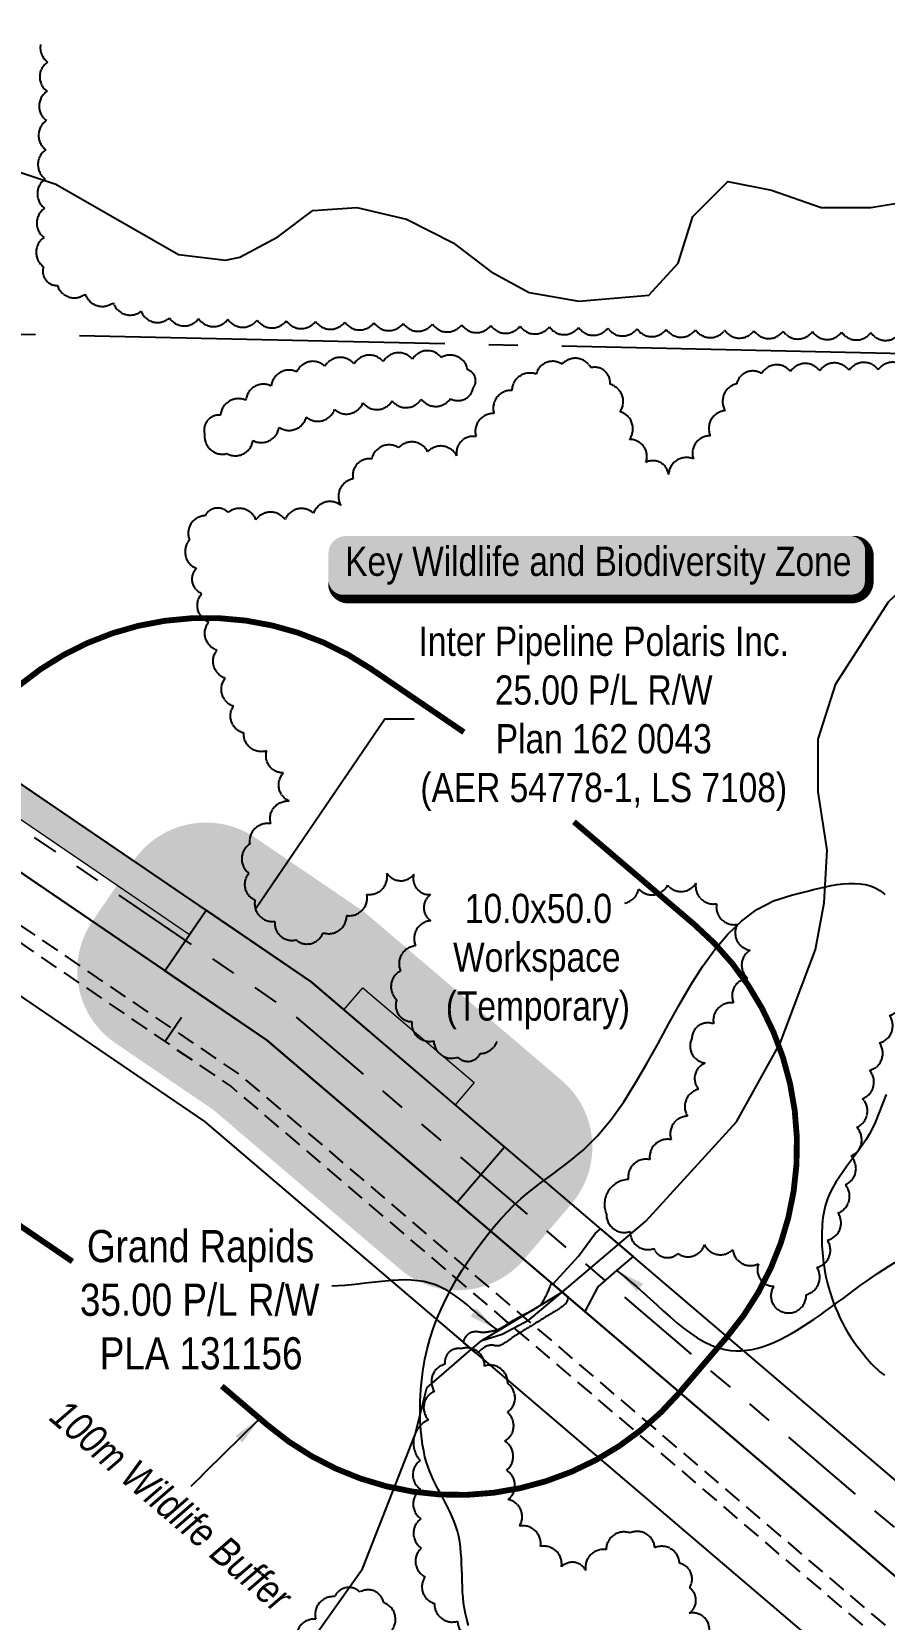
# Model space of a CAD drawing. Extents: x 376341 to 378315, y 5982587 to 5984532.
# Drawn here: x 377260 to 377552, y 5983076 to 5983619 of the extents above; entities that cross this region are included whole.
import ezdxf

# ---------------------------------------------------------------- set-up
doc = ezdxf.new("R2010")
doc.units = 0
doc.header["$LTSCALE"] = 5
doc.header["$PDSIZE"] = 0.5
for name, pattern in [('0', [1, 1, 0]), ('foc-DRILLPATH', [14.75, 6, -1.75, 1.75, -1.75, 1.75, -1.75]), ('foc-QUARTERLINE', [33, 25, -3, 2, -3]), ('foc-TIELINE', [1.875, 1.25, -0.625]), ('UG_PIPE', [1.875, 1.25, -0.625])]:
    doc.linetypes.add(name, pattern=pattern)
doc.layers.get('Defpoints').update_dxf_attribs({"color": 9})
for name, color, linetype in [('AS-PIPE-UG', 44, 'UG_PIPE'), ('AS-WILDLIFE-BLOCK', 131, 'Continuous'), ('C-RW', 13, 'Continuous'), ('F-RW', 190, 'Continuous'), ('L-QSEC', 8, 'foc-QUARTERLINE'), ('P-BUFFER-H 30m', 51, 'Continuous'), ('P-BUFFER-YELLOW', 50, 'foc-TIELINE'), ('P-BUFFER-YELLOW-T', 50, 'Continuous'), ('P-PDRILLPATH', 12, 'foc-DRILLPATH'), ('P-PROPOSED', 10, 'Continuous'), ('P-PROPOSED-T', 10, 'Continuous'), ('P-TEMP-H', 41, 'Continuous'), ('T-BUSH', 110, '0'), ('T-WATER', 160, 'Continuous'), ('WETLAND', 143, 'Continuous')]:
    doc.layers.add(name, color=color, linetype=linetype)
for name, color, linetype, lineweight in [('C-RW-T', 13, 'Continuous', 9), ('F-RW-T', 190, 'Continuous', 9), ('P-TEMP-T', 46, 'Continuous', 18)]:
    doc.layers.add(name, color=color, linetype=linetype, lineweight=lineweight)
doc.layers.add('P-REPAIR-BROWN-H', color=7, linetype='Continuous', true_color=0xe7d5cf)
doc.styles.add('100L', font='ARIALN.TTF', dxfattribs={"height": 11})
doc.styles.add('80', font='ARIALN.TTF', dxfattribs={"height": 10})
doc.styles.add('80CG', font='ARIALN.TTF', dxfattribs={"height": 10})
doc.styles.add('80L', font='ARIALN.TTF', dxfattribs={"height": 10})
doc.styles.add('foc-LtypeFont', font='ARIALN.TTF', dxfattribs={"height": 7.35})
doc.linetypes.add('foc-TOPO-flowdirection-NOLINE', pattern='A,0,[">",foc-LtypeFont,S=0.3,R=0,X=0,Y=-0.945],-20,[">",foc-LtypeFont,S=0.3,R=0,X=0,Y=-0.945],0', length=20)
doc.dimstyles.new('Compass 5 000', dxfattribs={"dimscale": 5, "dimtxt": 9, "dimasz": 2, "dimexe": 0.2, "dimexo": 0.0625, "dimgap": 0.5, "dimtad": 0, "dimtih": 1, "dimtoh": 1, "dimzin": 0, "dimdsep": 46, "dimtxsty": '80CG', "dimcen": 0.1, "dimse1": 1, "dimse2": 1, "dimclrd": 256, "dimclrt": 256, "dimaunit": 1, "dimadec": 4, "dimazin": 0, "dimtfac": 0.06, "dimtofl": 0, "dimtmove": 0, "dimatfit": 1, "dimfxl": 0.2, "dimtolj": 1, "dimtzin": 0, "dimlwd": -1, "dimarcsym": 0})

# ---------------------------------------------------------------- blocks, each defined once
blk = doc.blocks.new('*U367')
h = blk.add_hatch(color=255)
edge = h.paths.add_edge_path()
edge.add_line((-86.5, -11.5), (86.5, -11.5))
edge.add_arc((86.5, -5.5), 6, 270, 360)
edge.add_line((92.5, -5.5), (92.5, 4))
edge.add_arc((86.5, 4), 6, 0, 90)
edge.add_line((86.5, 10), (-86.5, 10))
edge.add_arc((-86.5, 4), 6, 90, 180)
edge.add_line((-92.5, 4), (-92.5, -5.5))
edge.add_arc((-86.5, -5.5), 6, 180, 270)
at = {"color": 131, "flags": 128}
blk.add_lwpolyline([(-86.5, -11.5, 3, 3, 0), (86.5, -11.5, 3, 3, 0.414214), (92.5, -5.5, 3, 3, 0), (92.5, 4, 3, 0, 0.414214), (86.5, 10, 0, 0, 0), (-86.5, 10, 0, 0, 0.414214), (-92.5, 4, 0, 0, 0), (-92.5, -5.5, 0, 3, 0.414214)], format="xyseb", close=True, dxfattribs=at)
at = {"color": 131, "style": '80'}
blk.add_attdef('ENTER_TEXT_001', (-35.99, -5), '', height=10, dxfattribs=at)
blk = doc.blocks.new('*D380')
at = {"layer": 'Defpoints', "color": 0, "transparency": 16777216}
for p in [(377162.31, 5983426.12), (377148.23, 5983405.46), (377317.36, 5983290.22)]:
    blk.add_point(p, dxfattribs=at)
at = {"layer": 'P-PROPOSED-T', "color": 240, "transparency": 16777216}
for p, q in [((377337.07, 5983319.14), (377381.32, 5983384.09)), ((377381.32, 5983384.09), (377391.32, 5983384.09)), ((377311.73, 5983281.95), (377306.1, 5983273.69))]:
    blk.add_line(p, q, dxfattribs=at)
for points in [[(377335.69, 5983320.08), (377338.45, 5983318.2), (377331.44, 5983310.88)], [(377310.35, 5983282.89), (377313.11, 5983281.01), (377317.36, 5983290.22)]]:
    blk.add_solid(points, dxfattribs=at)
at = {"layer": 'P-PROPOSED-T', "transparency": 16777216, "insert": (377456.15, 5983384.09), "char_height": 10, "attachment_point": 5, "style": '80CG'}
blk.add_mtext('\\A1;Inter Pipeline Polaris Inc.\\P25.00 P/L R/W\\PPlan 162 0043\\P(AER 54778-1, LS 7108)', dxfattribs=at)

msp = doc.modelspace()

# ---------------------------------------------------------------- hatches: boundary and pattern name
at = {"layer": 'P-BUFFER-H 30m'}
h = msp.add_hatch(color=256, dxfattribs=at)
h.dxf.hatch_style = 1
h.paths.add_polyline_path([(377445.088, 5983218.156, 0.4142136), (377441.734, 5983260.45), (377375.535, 5983316.921, 0.0270441), (377372.958, 5983318.889), (377337.003, 5983343.388, 0.4142136), (377295.318, 5983335.489), (377281.241, 5983314.829, 0.4142136), (377289.14, 5983273.144), (377322.636, 5983250.322), (377386.569, 5983195.783, 0.4142136), (377428.863, 5983199.137)])
h.paths.add_polyline_path([(377406.039, 5983218.607), (377340.87, 5983274.199), (377306.033, 5983297.936), (377320.11, 5983318.596), (377356.066, 5983294.097), (377422.264, 5983237.626)], flags=16)
at = {"layer": 'P-REPAIR-BROWN-H'}
h = msp.add_hatch(color=256, dxfattribs=at)
h.dxf.hatch_style = 1
h.paths.add_polyline_path([(377306.033, 5983297.936), (377320.11, 5983318.596), (377356.066, 5983294.097), (377422.264, 5983237.626), (377406.039, 5983218.607), (377340.87, 5983274.199)])
at = {"layer": 'P-TEMP-H'}
h = msp.add_hatch(color=256, dxfattribs=at)
h.dxf.hatch_style = 1
h.paths.add_polyline_path([(377320.11, 5983318.596), (377046.342, 5983505.134), (376946.431, 5983507.291), (376946.112, 5983497.296), (377043.161, 5983495.201), (377314.479, 5983310.332)])
h = msp.add_hatch(color=256, dxfattribs=at)
h.dxf.hatch_style = 1
h.paths.add_polyline_path([(377367.305, 5983284.509), (377373.795, 5983292.117), (377411.835, 5983259.667), (377405.345, 5983252.06)])

# ---------------------------------------------------------------- linework, layer by layer
at = {"layer": 'AS-PIPE-UG', "flags": 128}
for points in [[(376825.061, 5983470.185), (376925.176, 5983467.739), (376945.311, 5983467.306), (377033.62, 5983465.4), (377331.753, 5983262.261), (377827.139, 5982839.669)], [(376824.9, 5983465.188), (376925.061, 5983462.741), (376945.203, 5983462.307), (377032.03, 5983460.433), (377328.714, 5983258.281), (377826.932, 5982833.274)]]:
    msp.add_lwpolyline(points, dxfattribs=at)
at = {"layer": 'C-RW', "flags": 128}
msp.add_lwpolyline([(377828.795, 5982890.834), (377356.066, 5983294.097), (377046.342, 5983505.134), (376946.431, 5983507.291), (376945.634, 5983482.302), (377038.391, 5983480.3), (377340.87, 5983274.199), (377827.76, 5982858.856)], dxfattribs=at)
at = {"layer": 'C-RW'}
msp.add_lwpolyline([(377438.78, 5983190.678), (377441.302, 5983193.481), (377447.514, 5983200.29), (377453.223, 5983208.019), (377455.043, 5983209.638), (377466.17, 5983200.146), (377460.507, 5983195.449), (377454.077, 5983189.823), (377449.739, 5983181.329)], close=True, dxfattribs=at)
at = {"layer": 'F-RW', "flags": 128}
msp.add_lwpolyline([(377827.76, 5982858.856), (377340.87, 5983274.199), (377038.391, 5983480.3), (376945.634, 5983482.302), (376944.517, 5983447.318), (376944.874, 5983447.311), (377027.252, 5983445.533), (377209.297, 5983321.38), (377239.279, 5983300.984), (377319.606, 5983246.334), (377707.68, 5982915.29), (377826.311, 5982814.088)], dxfattribs=at)
msp.add_lwpolyline([(377408.14, 5983170.811), (377408.275, 5983171.301), (377408.451, 5983171.69), (377408.622, 5983172.122), (377408.85, 5983172.553), (377409.124, 5983172.957), (377409.437, 5983173.324), (377409.793, 5983173.652), (377410.083, 5983173.872), (377410.341, 5983174.032), (377410.607, 5983174.176), (377410.828, 5983174.276), (377411.111, 5983174.381), (377411.402, 5983174.466), (377411.638, 5983174.519), (377411.878, 5983174.559), (377412.18, 5983174.588), (377412.483, 5983174.597), (377412.725, 5983174.585), (377412.965, 5983174.557), (377413.203, 5983174.515), (377413.501, 5983174.456), (377413.858, 5983174.394), (377414.159, 5983174.351), (377414.399, 5983174.327), (377414.641, 5983174.311), (377414.944, 5983174.301), (377415.247, 5983174.305), (377415.489, 5983174.317), (377415.73, 5983174.339), (377415.97, 5983174.368), (377416.27, 5983174.412), (377416.568, 5983174.462), (377416.806, 5983174.505), (377417.044, 5983174.55), (377417.282, 5983174.595), (377417.519, 5983174.643), (377417.757, 5983174.689), (377417.994, 5983174.739), (377418.29, 5983174.801), (377418.587, 5983174.864), (377418.882, 5983174.929), (377419.176, 5983175.001), (377419.408, 5983175.07), (377419.637, 5983175.15), (377419.861, 5983175.239), (377420.139, 5983175.359), (377420.415, 5983175.485), (377420.635, 5983175.588), (377420.906, 5983175.72), (377421.177, 5983175.856), (377421.444, 5983175.996), (377421.763, 5983176.169), (377422.027, 5983176.318), (377422.288, 5983176.472), (377422.547, 5983176.629), (377422.803, 5983176.79), (377423.159, 5983177.019), (377423.463, 5983177.218), (377423.718, 5983177.382), (377424.075, 5983177.609), (377424.383, 5983177.802), (377424.64, 5983177.961), (377424.95, 5983178.151), (377425.313, 5983178.37), (377425.624, 5983178.557), (377425.884, 5983178.71), (377426.198, 5983178.892), (377426.46, 5983179.045), (377426.723, 5983179.194), (377426.987, 5983179.343), (377427.25, 5983179.491), (377427.622, 5983179.696), (377428.047, 5983179.927), (377428.474, 5983180.155), (377428.849, 5983180.352), (377429.118, 5983180.491), (377429.333, 5983180.601), (377429.549, 5983180.71), (377429.766, 5983180.82), (377429.982, 5983180.927), (377430.254, 5983181.06), (377430.527, 5983181.191), (377430.746, 5983181.296), (377430.964, 5983181.401), (377431.183, 5983181.503), (377431.402, 5983181.607), (377431.621, 5983181.709), (377431.84, 5983181.814), (377432.111, 5983181.947), (377432.38, 5983182.086), (377432.7, 5983182.258), (377433.068, 5983182.468), (377433.324, 5983182.628), (377433.572, 5983182.801), (377433.906, 5983183.062), (377434.266, 5983183.386), (377434.602, 5983183.735), (377434.911, 5983184.107), (377435.196, 5983184.499), (377435.452, 5983184.909), (377435.692, 5983185.329), (377435.923, 5983185.755), (377436.146, 5983186.185), (377436.362, 5983186.618), (377436.546, 5983187), (377436.729, 5983187.382), (377436.909, 5983187.766), (377437.061, 5983188.095), (377437.211, 5983188.426), (377437.384, 5983188.813), (377437.603, 5983189.311), (377437.817, 5983189.818), (377437.999, 5983190.242), (377438.178, 5983190.685), (377438.346, 5983191.048), (377443.977, 5983186.245), (377443.878, 5983185.814), (377443.757, 5983185.407), (377443.628, 5983185.003), (377443.442, 5983184.557), (377443.178, 5983184.152), (377442.886, 5983183.846), (377442.56, 5983183.575), (377442.229, 5983183.313), (377441.989, 5983183.127), (377441.748, 5983182.945), (377441.405, 5983182.695), (377441.009, 5983182.417), (377440.659, 5983182.179), (377440.355, 5983181.98), (377439.997, 5983181.754), (377439.584, 5983181.5), (377439.171, 5983181.25), (377438.756, 5983180.998), (377438.395, 5983180.778), (377438.136, 5983180.622), (377437.877, 5983180.466), (377437.566, 5983180.278), (377437.255, 5983180.09), (377436.995, 5983179.934), (377436.684, 5983179.746), (377436.27, 5983179.495), (377435.909, 5983179.276), (377435.547, 5983179.055), (377435.134, 5983178.802), (377434.773, 5983178.58), (377434.515, 5983178.423), (377434.205, 5983178.233), (377433.896, 5983178.043), (377433.638, 5983177.884), (377433.329, 5983177.694), (377432.968, 5983177.472), (377432.607, 5983177.249), (377432.298, 5983177.059), (377431.938, 5983176.837), (377431.525, 5983176.583), (377431.164, 5983176.361), (377430.804, 5983176.138), (377430.443, 5983175.917), (377430.082, 5983175.694), (377429.67, 5983175.44), (377429.258, 5983175.187), (377428.846, 5983174.933), (377428.485, 5983174.71), (377428.125, 5983174.488), (377427.712, 5983174.234), (377427.403, 5983174.044), (377427.146, 5983173.885), (377426.888, 5983173.726), (377426.631, 5983173.566), (377426.272, 5983173.342), (377425.914, 5983173.114), (377425.559, 5983172.883), (377425.156, 5983172.615), (377424.755, 5983172.345), (377424.357, 5983172.069), (377424.01, 5983171.826), (377423.762, 5983171.653), (377423.513, 5983171.48), (377423.214, 5983171.274), (377422.863, 5983171.038), (377422.509, 5983170.804), (377422.205, 5983170.606), (377421.951, 5983170.443), (377421.695, 5983170.279), (377421.387, 5983170.086), (377421.125, 5983169.934), (377420.907, 5983169.827), (377420.682, 5983169.74), (377420.449, 5983169.672), (377420.212, 5983169.623), (377419.972, 5983169.593), (377419.729, 5983169.581), (377419.487, 5983169.588), (377419.247, 5983169.619), (377418.951, 5983169.683), (377418.657, 5983169.753), (377418.358, 5983169.807), (377418.057, 5983169.84), (377417.816, 5983169.849), (377417.573, 5983169.844), (377417.332, 5983169.826), (377417.093, 5983169.793), (377416.855, 5983169.748), (377416.562, 5983169.669), (377416.276, 5983169.572), (377416.051, 5983169.48), (377415.778, 5983169.35), (377415.404, 5983169.151), (377414.989, 5983168.902), (377414.589, 5983168.628), (377414.253, 5983168.37), (377414.023, 5983168.175), (377413.756, 5983167.929), (377413.419, 5983167.579), (377413.11, 5983167.207), (377412.782, 5983166.851)], close=True, dxfattribs=at)
at = {"layer": 'L-QSEC'}
msp.add_line((376946.91, 5983522.284), (377748.617, 5983504.979), dxfattribs=at)
at = {"layer": 'P-BUFFER-YELLOW', "ltscale": 2, "const_width": 1.999, "flags": 128}
for points in [[(377274.422, 5983198.468), (377249.724, 5983215.297, -0.4142136), (377223.393, 5983354.245), (377237.47, 5983374.905, -0.4142136), (377376.419, 5983401.236), (377408.31, 5983379.507)], [(377445.963, 5983348.852), (377487.164, 5983313.706, -0.4142136), (377498.343, 5983172.727), (377482.118, 5983153.707, -0.4142136), (377341.14, 5983142.527), (377325.513, 5983155.857)]]:
    msp.add_lwpolyline(points, format="xyb", dxfattribs=at)
at = {"layer": 'P-PDRILLPATH', "flags": 128}
msp.add_lwpolyline([(376825.95, 5983497.922), (376915.95, 5983495.756, -0.0019575), (376916.048, 5983495.753), (376945.968, 5983494.798), (377038.661, 5983492.797, -0.1451395), (377045.429, 5983490.63), (377347.909, 5983284.529, -0.0270441), (377348.983, 5983283.709), (377738.508, 5982951.423), (377828.278, 5982874.845)], format="xyb", dxfattribs=at)
at = {"layer": 'P-PROPOSED', "flags": 128}
msp.add_lwpolyline([(377306.033, 5983297.936), (377320.11, 5983318.596), (377356.066, 5983294.097), (377422.264, 5983237.626), (377406.039, 5983218.607), (377340.87, 5983274.199)], close=True, dxfattribs=at)
at = {"layer": 'P-TEMP-T', "flags": 128}
for points in [[(377320.11, 5983318.596), (377046.342, 5983505.134), (376946.431, 5983507.291), (376946.112, 5983497.296), (377043.161, 5983495.201), (377314.479, 5983310.332)], [(377367.305, 5983284.509), (377373.795, 5983292.117), (377411.835, 5983259.667), (377405.345, 5983252.06)]]:
    msp.add_lwpolyline(points, close=True, dxfattribs=at)
at = {"layer": 'T-BUSH', "flags": 128}
for points in [[(377263.526, 5983614.693, 0.2865782), (377265.932, 5983608.691, 0.5205671), (377265.728, 5983598.693, 0.5205671), (377265.524, 5983588.695, 0.5205671), (377265.319, 5983578.697, 0.5205671), (377265.115, 5983568.7, 0.5205671), (377264.911, 5983558.702, 0.5205671), (377264.707, 5983548.704, 0.5205671), (377264.503, 5983538.706, 0.5205671), (377269.254, 5983532.288, 0.5205671), (377278.81, 5983529.341, 0.5205671), (377288.366, 5983526.395, 0.5205671), (377297.922, 5983523.448, 0.5205671), (377307.586, 5983521.165, 0.5205671), (377317.583, 5983520.936, 0.5205671), (377327.58, 5983520.706, 0.5205671), (377337.578, 5983520.477, 0.5205671), (377347.575, 5983520.247, 0.5205671), (377357.573, 5983520.018, 0.5205671), (377367.57, 5983519.789, 0.5205671), (377377.567, 5983519.559, 0.5205671), (377387.565, 5983519.33, 0.5205671), (377397.562, 5983519.1, 0.5205671), (377407.559, 5983518.871, 0.5205671), (377417.557, 5983518.642, 0.5205671), (377427.554, 5983518.412, 0.5205671), (377437.551, 5983518.183, 0.5205671), (377447.549, 5983517.953, 0.5205671), (377457.546, 5983517.724, 0.5205671), (377467.544, 5983517.495, 0.5205671), (377477.541, 5983517.283, 0.5205671), (377487.54, 5983517.126, 0.5205671), (377497.539, 5983516.969, 0.5205671), (377507.538, 5983516.813, 0.5205671), (377517.536, 5983516.656, 0.5205671), (377527.535, 5983516.499, 0.5205671), (377537.534, 5983516.342, 0.5205671), (377547.533, 5983516.185, 0.5205671), (377557.531, 5983516.028, 0.5205671), (377567.53, 5983515.872, 0.5205671), (377577.529, 5983515.715, 0.5205671), (377587.528, 5983515.558, 0.5205671), (377597.527, 5983515.401, 0.5205671), (377607.525, 5983515.244, 0.5205671), (377617.524, 5983515.201, 0.5205671), (377627.521, 5983515.446, 0.5205671), (377637.518, 5983515.691, 0.5205671), (377647.515, 5983515.937, 0.5205671), (377657.512, 5983516.182, 0.5205671), (377667.509, 5983516.428, 0.5205671), (377677.506, 5983516.673, 0.5205671), (377687.503, 5983516.918, 0.5205671), (377697.499, 5983517.164, 0.5205671), (377707.496, 5983517.409, 0.5205671), (377717.493, 5983517.655, 0.5205671), (377727.49, 5983517.9, 0.5205671), (377737.487, 5983518.145, 0.5205671), (377741.868, 5983526.669, 0.5205671), (377745.89, 5983535.806, 0.5205671), (377752.412, 5983543.386, 0.5205671), (377758.935, 5983550.966, 0.5205671), (377764.473, 5983558.973, 0.5205671), (377765.553, 5983568.914, 0.5205671), (377766.632, 5983578.856, 0.5205671), (377767.712, 5983588.798, 0.5205671), (377768.791, 5983598.739, 0.207639), (377771.766, 5983602.583)], [(377463.39, 5983321.04, 0.3048554), (377468.082, 5983325.825, 0.5205671), (377477.989, 5983327.184, 0.5205671), (377487.678, 5983327.897, 0.5205671), (377494.751, 5983320.828, 0.5205671), (377501.825, 5983313.759, 0.5205671), (377506.228, 5983304.94, 0.5205671), (377505.48, 5983295.273, 0.5205671), (377500.584, 5983286.908, 0.5205671), (377493.746, 5983279.712, 0.5205671), (377486.319, 5983274.842, 0.5205671), (377490.853, 5983266.351, 0.5205671), (377488.612, 5983257.396, 0.5205671), (377484.846, 5983248.132, 0.5205671), (377479.239, 5983240.14, 0.5205671), (377471.905, 5983233.342, 0.5205671), (377464.574, 5983226.542, 0.5205671), (377457.072, 5983214.621, 0.520567), (377465.163, 5983208.745, 0.5205671), (377473.255, 5983202.869, 0.5205671), (377481.545, 5983201.23, 0.5205671), (377490.626, 5983204.283, 0.5205671), (377500.289, 5983202.492, 0.5205671), (377509.054, 5983197.677, 0.5205671), (377514.349, 5983189.997, 0.5205671), (377517.651, 5983181.14, 0.5205671), (377525.39, 5983187.119, 0.5205671), (377529.029, 5983196.434, 0.5205671), (377532.668, 5983205.748, 0.5205671), (377536.306, 5983215.063, 0.5205671), (377538.795, 5983224.714, 0.5205671), (377540.754, 5983234.52, 0.5205671), (377542.714, 5983244.326, 0.5205671), (377544.674, 5983254.132, 0.5205671), (377547.088, 5983263.812, 0.5205671), (377550.495, 5983273.213, 0.5205671), (377553.903, 5983282.614, 0.5205671), (377557.311, 5983292.016, 0.5205671), (377560.719, 5983301.417, 0.5205671), (377564.127, 5983310.819, 0.5205671), (377566.593, 5983320.449, 0.5205671), (377567.887, 5983330.365, 0.5205671), (377571.612, 5983339.574, 0.5205671), (377575.836, 5983348.639, 0.5205671), (377580.06, 5983357.703, 0.5205671), (377585.516, 5983365.884, 0.5205671), (377592.744, 5983372.794, 0.5205671), (377599.972, 5983379.704, 0.5205671), (377609.152, 5983381.427, 0.5205671), (377613.17, 5983374.144, 0.5205671), (377612.927, 5983364.206, 0.5205671), (377612.108, 5983354.239, 0.5205671), (377611.288, 5983344.273, 0.5205671), (377613.92, 5983334.947, 0.5205671), (377620.193, 5983331.045, 0.5205671), (377625.633, 5983338.009, 0.5205671), (377627.595, 5983347.815, 0.5205671), (377629.557, 5983357.621, 0.5205671), (377631.566, 5983367.417, 0.5205671), (377633.579, 5983377.212, 0.5205671), (377635.591, 5983387.008, 0.5205671), (377637.604, 5983396.803, 0.5205671), (377639.84, 5983406.501, 0.5205671), (377645.638, 5983414.648, 0.5205671), (377651.437, 5983422.796, 0.5205671), (377657.672, 5983430.593, 0.5205671), (377664.341, 5983438.045, 0.5205671), (377670.745, 5983445.672, 0.5205671), (377674.972, 5983454.734, 0.5205671), (377679.199, 5983463.797, 0.5205671), (377683.214, 5983472.861, 0.5205671), (377679.082, 5983481.967, 0.5205671), (377674.95, 5983491.073, 0.5205671), (377668.121, 5983497.301, 0.5205671), (377658.765, 5983500.832, 0.5205671), (377649.409, 5983504.362, 0.5205671), (377641.19, 5983500.732, 0.5205671), (377634.234, 5983493.692, 0.5205671), (377628.585, 5983485.441, 0.5205671), (377620.566, 5983482.424, 0.5205671), (377610.639, 5983483.623, 0.5205671), (377601.685, 5983485.797, 0.5205671), (377598.655, 5983494.328, 0.5205671), (377589.39, 5983498.09, 0.5205671), (377579.872, 5983500.888, 0.5205671), (377569.952, 5983502.153, 0.5205671), (377560.033, 5983503.419, 0.5205671), (377550.045, 5983503.443, 0.5205671), (377540.047, 5983503.266, 0.5205671), (377530.048, 5983503.09, 0.5205671), (377520.05, 5983502.914, 0.5205671), (377510.111, 5983502.166, 0.5205671), (377501.632, 5983498.654, 0.5205671), (377497.728, 5983489.47, 0.5205671), (377492.621, 5983480.873, 0.5205671), (377486.82, 5983472.955, 0.5205671), (377478.328, 5983467.674, 0.5205671), (377470.581, 5983471.779, 0.5205671), (377464.978, 5983479.648, 0.5205671), (377461.733, 5983489.106, 0.5205671), (377458.304, 5983498.498, 0.5205671), (377451.823, 5983504.147, 0.5205671), (377441.898, 5983505.368, 0.5205671), (377433.022, 5983501.931, 0.5205671), (377424.734, 5983496.402, 0.5205671), (377418.615, 5983488.493, 0.5205671), (377412.495, 5983480.584, 0.5205671), (377405.812, 5983474.058, 0.5205671), (377395.909, 5983475.443, 0.5205671), (377386.005, 5983476.829, 0.5205671), (377376.78, 5983472.981, 0.5205671), (377370.413, 5983466.167, 0.5205671), (377366.253, 5983457.073, 0.5205671), (377356.915, 5983454.381, 0.5205671), (377347.153, 5983452.213, 0.5205671), (377337.163, 5983452.125, 0.5205671), (377327.634, 5983454.612, 0.5205671), (377319.765, 5983453.536, 0.5205671), (377314.481, 5983445.239, 0.5205671), (377316.83, 5983435.519)], [(377342.276, 5983348.163, -0.5205671), (377348.509, 5983355.982, -0.5205671), (377346.664, 5983365.597, -0.5205671), (377340.901, 5983373.106, -0.5205671), (377332.995, 5983379.229, -0.5205671), (377329.52, 5983388.379, -0.5205671), (377326.691, 5983397.971, -0.5205671), (377323.862, 5983407.562, -0.5205671), (377321.033, 5983417.154, -0.5205671), (377318.69, 5983426.869, -0.5205671), (377316.83, 5983435.519, -0.5205671)], [(377342.276, 5983348.163, 0.5205671), (377335.05, 5983341.25, 0.5205671), (377334.793, 5983331.253, 0.5205671), (377336.886, 5983322.14, 0.5205671), (377343.663, 5983314.786, 0.5205671), (377350.849, 5983308.443, 0.5205671), (377360.151, 5983310.907, 0.5205671), (377368.227, 5983316.805, 0.5205671), (377375.122, 5983324.044, 0.5205671), (377381.996, 5983331.306, 0.5205671), (377391.186, 5983330.895, 0.5205671), (377396.949, 5983323.97, 0.5205671), (377396.958, 5983315, 0.5205671), (377391.811, 5983306.426, 0.5205671), (377386.664, 5983297.853, 0.5205671), (377385.321, 5983288.003, 0.5205671), (377390.517, 5983280.502, 0.5205671), (377398.034, 5983273.906, 0.5205671), (377406.219, 5983268.372, 0.5205671), (377413.916, 5983269.593, 0.3196279), (377419.646, 5983273.752)]]:
    msp.add_lwpolyline(points, format="xyb", dxfattribs=at)
for points in [[(377327.249, 5983474.762, 0.5205671), (377336.172, 5983479.277, 0.5205671), (377345.095, 5983483.791, 0.5205671), (377354.421, 5983487.255, 0.5205671), (377364.075, 5983489.865, 0.5205671), (377373.785, 5983492.131, 0.5205671), (377383.764, 5983492.789, 0.5205671), (377393.742, 5983493.448, 0.5205671), (377403.71, 5983493.581, 0.5205671), (377411.54, 5983497.327, 0.5205671), (377409.644, 5983503.406, 0.5205671), (377400.599, 5983507.67, 0.5205671), (377390.69, 5983507.108, 0.5205671), (377380.727, 5983506.248, 0.5205671), (377370.758, 5983505.458, 0.5205671), (377360.788, 5983504.691, 0.5205671), (377351.17, 5983502.75, 0.5205671), (377342.427, 5983497.896, 0.5205671), (377333.693, 5983493.027, 0.5205671), (377325.076, 5983487.952, 0.5205671), (377319.627, 5983481.371, 0.5205671)], [(377393.402, 5983130.444, 0.5205671), (377393.513, 5983120.445, 0.5205671), (377393.623, 5983110.445, 0.5205671), (377393.734, 5983100.446, 0.5205671), (377395.043, 5983090.566, 0.5205671), (377398.246, 5983081.543, 0.5205671), (377406.162, 5983075.445, 0.5205671), (377414.484, 5983069.901, 0.5205671), (377422.137, 5983063.562, 0.5205671), (377424.743, 5983054.316, 0.5205671), (377425.86, 5983044.378, 0.5205671), (377427.381, 5983034.502, 0.5205671), (377429.259, 5983024.68, 0.5205671), (377431.137, 5983014.858, 0.5205671), (377434.221, 5983005.675, 0.5205671), (377441.866, 5982999.607, 0.5205671), (377448.357, 5982993.494, 0.5205671), (377452.024, 5982984.19, 0.5205671), (377453.716, 5982974.394, 0.5205671), (377454.849, 5982964.459, 0.5205671), (377458.195, 5982955.1, 0.5205671), (377462.056, 5982945.875, 0.5205671), (377465.918, 5982936.651, 0.5205671), (377469.779, 5982927.426, 0.5205671), (377473.64, 5982918.202, 0.5205671), (377480.335, 5982911.124, 0.5205671), (377488.502, 5982911.849, 0.5205671), (377492.858, 5982903.075, 0.5205671), (377493.186, 5982893.08, 0.5205671), (377499.552, 5982887.267, 0.5205671), (377508.792, 5982883.443, 0.5205671), (377518.033, 5982879.62, 0.5205671), (377527.704, 5982881.811, 0.5205671), (377536.858, 5982885.207, 0.5205671), (377543.838, 5982892.368, 0.5205671), (377547.515, 5982900.971, 0.5205671), (377545.757, 5982910.011, 0.5205671), (377538.291, 5982916.664, 0.5205671), (377531.045, 5982923.55, 0.5205671), (377523.79, 5982930.298, 0.5205671), (377514.011, 5982931.355, 0.5205671), (377505.112, 5982932.721, 0.5205671), (377498.524, 5982940.242, 0.5205671), (377491.265, 5982947.12, 0.5205671), (377484.007, 5982953.999, 0.5205671), (377478.441, 5982962.149, 0.5205671), (377473.861, 5982971.038, 0.5205671), (377469.534, 5982980.026, 0.5205671), (377466.888, 5982989.67, 0.5205671), (377464.243, 5982999.314, 0.5205671), (377462.698, 5983008.986, 0.5205671), (377469.84, 5983014.035, 0.5205671), (377476.044, 5983019.494, 0.5205671), (377473.915, 5983028.9, 0.5205671), (377476.278, 5983035.6, 0.5205671), (377486.183, 5983036.032, 0.5205671), (377491.825, 5983042.552, 0.5205671), (377493.731, 5983052.334, 0.5205671), (377494.727, 5983062.285, 0.5205671), (377492.254, 5983071.877, 0.5205671), (377485.354, 5983078.148, 0.5205671), (377485.504, 5983086.899, 0.5205671), (377482.09, 5983095.267, 0.5205671), (377473.63, 5983100.599, 0.5205671), (377465.177, 5983105.616, 0.5205671), (377456.968, 5983099.905, 0.5205671), (377450.019, 5983092.748, 0.5205671), (377441.697, 5983094.036, 0.5205671), (377434.528, 5983101.008, 0.5205671), (377427.36, 5983107.98, 0.5205671), (377423.447, 5983117.085, 0.5205671), (377422.879, 5983127.068, 0.5205671), (377422.31, 5983137.052, 0.5205671), (377423.201, 5983146.923, 0.5205671), (377423.309, 5983156.758, 0.5205671), (377415.402, 5983162.723, 0.5205671), (377407.325, 5983168.62, 0.5205671), (377401.823, 5983163.312, 0.5205671), (377398.22, 5983154.091, 0.5205671), (377396.226, 5983144.292, 0.5205671)], [(376949.211, 5982927.36, 0.5205671), (376957.674, 5982932.686, 0.5205671), (376966.138, 5982938.012, 0.5205671), (376974.602, 5982943.338, 0.5205671), (376983.065, 5982948.664, 0.5205671), (376990.781, 5982954.984, 0.5205671), (376998.669, 5982961.032, 0.5205671), (377007.481, 5982965.758, 0.5205671), (377016.398, 5982970.244, 0.5205671), (377025.874, 5982973.438, 0.5205671), (377035.403, 5982976.324, 0.5205671), (377045.402, 5982976.483, 0.5205671), (377055.365, 5982975.828, 0.5205671), (377065.262, 5982975.503, 0.5205671), (377074.873, 5982978.163, 0.5205671), (377083.872, 5982982.438, 0.5205671), (377089.227, 5982990.883, 0.5205671), (377094.387, 5982999.449, 0.5205671), (377099.521, 5983008.03, 0.5205671), (377108.566, 5983012.066, 0.5205671), (377117.952, 5983015.147, 0.5205671), (377127.95, 5983014.969, 0.5205671), (377137.949, 5983014.79, 0.5205671), (377147.916, 5983014.088, 0.5205671), (377157.511, 5983014.252, 0.5205671), (377166.117, 5983018.909, 0.5205671), (377175.733, 5983021.653, 0.5205671), (377185.013, 5983018.129, 0.5205671), (377194.45, 5983014.823, 0.5205671), (377204.087, 5983013.333, 0.5205671), (377214.017, 5983014.514, 0.5205671), (377223.923, 5983015.874, 0.5205671), (377233.801, 5983017.429, 0.5205671), (377243.263, 5983020.511, 0.5205671), (377252.895, 5983022.905, 0.5205671), (377262.837, 5983023.791, 0.5205671), (377272.475, 5983022.258, 0.5205671), (377282.037, 5983021.994, 0.5205671), (377291.799, 5983024.052, 0.5205671), (377301.235, 5983027.365, 0.5205671), (377310.67, 5983030.678, 0.5205671), (377320.307, 5983033.347, 0.5205671), (377329.948, 5983036.001, 0.5205671), (377339.589, 5983038.654, 0.5205671), (377348.745, 5983042.588, 0.5205671), (377357.717, 5983047.004, 0.5205671), (377366.689, 5983051.42, 0.5205671), (377375.084, 5983056.651, 0.5205671), (377382.222, 5983063.653, 0.5205671), (377383.559, 5983072.199, 0.5205671), (377380.843, 5983081.823, 0.5205671), (377372.816, 5983085.405, 0.5205671), (377364.075, 5983083.83, 0.5205671), (377357.643, 5983076.173, 0.5205671), (377351.211, 5983068.516, 0.5205671), (377342.367, 5983063.997, 0.5205671), (377333.313, 5983059.752, 0.5205671), (377324.702, 5983054.679, 0.5205671), (377315.755, 5983050.391, 0.5205671), (377307.025, 5983046.855, 0.5205671), (377301.905, 5983039.86, 0.5205671), (377292.004, 5983039.964, 0.5205671), (377282.049, 5983040.262, 0.5205671), (377273.859, 5983035.853, 0.5205671), (377265.855, 5983032.663, 0.5205671), (377256.837, 5983034.887, 0.5205671), (377246.846, 5983034.459, 0.5205671), (377239.329, 5983028.948, 0.5205671), (377229.466, 5983029.224, 0.5205671), (377220.276, 5983032.65, 0.5205671), (377210.283, 5983032.282, 0.5205671), (377200.29, 5983031.913, 0.5205671), (377190.296, 5983031.545, 0.5205671), (377182.101, 5983027.239, 0.5205671), (377172.154, 5983027.199, 0.5205671), (377162.198, 5983028.139, 0.5205671), (377153.181, 5983031.768, 0.5205671), (377144.392, 5983035.773, 0.5205671), (377134.399, 5983035.4, 0.5205671), (377124.406, 5983035.028, 0.5205671), (377114.413, 5983034.655, 0.5205671), (377104.417, 5983034.448, 0.5205671), (377094.418, 5983034.492, 0.5205671), (377084.571, 5983036.114, 0.5205671), (377075.47, 5983040.118, 0.5205671), (377069.493, 5983048.136, 0.5205671), (377065.988, 5983057.216, 0.5205671), (377064.274, 5983067.069, 0.5205671), (377061.845, 5983076.751, 0.5205671), (377055.576, 5983083.564, 0.5205671), (377046.136, 5983086.191, 0.5205671), (377036.176, 5983087.088, 0.5205671), (377026.216, 5983087.985, 0.5205671), (377016.256, 5983088.882, 0.5205671), (377006.297, 5983089.779, 0.5205671), (376996.361, 5983090.229, 0.5205671), (376986.555, 5983088.269, 0.5205671), (376982.277, 5983082.226, 0.5205671), (376983.286, 5983072.277, 0.5205671), (376983.07, 5983062.287, 0.5205671), (376985.228, 5983052.822, 0.5205671), (376989.596, 5983043.826, 0.5205671), (376994.393, 5983035.055, 0.5205671), (377000.972, 5983028.805, 0.5205671), (377010.893, 5983027.697, 0.5205671), (377020.881, 5983028.18, 0.5205671), (377027.491, 5983022.373, 0.5205671), (377022.408, 5983017.471, 0.5205671), (377012.978, 5983014.143, 0.5205671), (377003.548, 5983010.815, 0.5205671), (376995.079, 5983005.833, 0.5205671), (376987.775, 5982999.132, 0.5205671), (376982.411, 5982993.894, 0.5205671), (376972.565, 5982993.718, 0.5205671), (376962.788, 5982991.62, 0.5205671), (376952.997, 5982989.598, 0.5205671), (376943.097, 5982988.185, 0.5205671), (376935.087, 5982984.323, 0.5205671), (376931.416, 5982975.058, 0.5205671), (376930.941, 5982965.07, 0.5205671), (376930.465, 5982955.081, 0.5205671), (376929.989, 5982945.092, 0.5205671), (376935.104, 5982937.762, 0.5205671), (376943.152, 5982931.827, 0.5205671)]]:
    msp.add_lwpolyline(points, format="xyb", close=True, dxfattribs=at)
at = {"layer": 'T-WATER', "linetype": 'foc-TOPO-flowdirection-NOLINE', "flags": 128}
for points in [[(377080.125, 5983619.063), (377080.967, 5983618.839), (377096.951, 5983611.847), (377109.939, 5983602.855), (377138.911, 5983589.87), (377154.895, 5983588.87), (377188.862, 5983594.865), (377205.846, 5983590.87), (377220.831, 5983582.877), (377268.785, 5983566.893), (377310.744, 5983542.917), (377326.729, 5983540.921), (377331.724, 5983541.919), (377344.711, 5983548.912), (377356.7, 5983557.903), (377371.685, 5983558.902), (377388.669, 5983554.907), (377404.653, 5983546.915), (377417.641, 5983536.926), (377430.628, 5983529.933), (377447.612, 5983526.935), (377471.588, 5983528.933), (377481.579, 5983539.924), (377486.574, 5983555.907), (377498.562, 5983567.896), (377513.548, 5983564.898), (377530.531, 5983558.905), (377547.515, 5983558.905), (377565.497, 5983561.902), (377580.483, 5983556.908), (377591.472, 5983546.917), (377605.459, 5983541.923), (377622.442, 5983541.923), (377636.428, 5983550.915), (377651.414, 5983553.912), (377661.404, 5983543.921)], [(376905.142, 5982930.514), (376946.102, 5982941.504), (376959.089, 5982950.495), (376982.067, 5982971.476), (377033.017, 5983000.447), (377075.975, 5983020.428), (377090.961, 5983024.424), (377106.945, 5983025.423), (377146.907, 5983023.426), (377247.809, 5983027.424), (377298.759, 5983036.415), (377344.714, 5983060.393), (377356.703, 5983069.384), (377373.686, 5983093.361), (377391.668, 5983139.315), (377395.664, 5983155.3), (377410.897, 5983168.459), (377414.458, 5983171.459), (377441.883, 5983188.03), (377470.591, 5983212.246), (377501.561, 5983246.213), (377516.546, 5983273.187), (377528.535, 5983305.155), (377531.532, 5983321.139), (377532.531, 5983339.122), (377529.533, 5983359.102), (377529.533, 5983377.084), (377535.527, 5983396.065), (377553.51, 5983424.039), (377574.489, 5983444.019), (377583.48, 5983456.008), (377599.465, 5983483.979), (377620.444, 5983504.96), (377632.433, 5983514.95), (377661.404, 5983543.921)]]:
    msp.add_lwpolyline(points, dxfattribs=at)
at = {"layer": 'T-WATER', "flags": 128}
for points in [[(377220.831, 5983582.877), (377268.785, 5983566.893), (377310.744, 5983542.917), (377326.729, 5983540.921), (377331.724, 5983541.919), (377344.711, 5983548.912), (377356.7, 5983557.903), (377371.685, 5983558.902), (377388.669, 5983554.907), (377404.653, 5983546.915), (377417.641, 5983536.926), (377430.628, 5983529.933), (377447.612, 5983526.935), (377471.588, 5983528.933), (377481.579, 5983539.924), (377486.574, 5983555.907), (377498.562, 5983567.896), (377513.548, 5983564.898), (377530.531, 5983558.905), (377547.515, 5983558.905), (377565.497, 5983561.902)], [(377356.703, 5983069.384), (377373.686, 5983093.361), (377391.668, 5983139.315), (377395.664, 5983155.3), (377410.897, 5983168.459), (377414.458, 5983171.459), (377421.394, 5983173.616), (377430.646, 5983178.553), (377441.883, 5983188.03), (377470.591, 5983212.246), (377501.561, 5983246.213), (377516.546, 5983273.187), (377528.535, 5983305.155), (377531.532, 5983321.139), (377532.531, 5983339.122), (377529.533, 5983359.102), (377529.533, 5983377.084), (377535.527, 5983396.065), (377553.51, 5983424.039)]]:
    msp.add_lwpolyline(points, dxfattribs=at)
at = {"layer": 'WETLAND'}
for points in [[(377409.858, 5983073.991), (377409.274, 5983076.129), (377408.83, 5983077.942), (377408.483, 5983079.782), (377408.22, 5983081.647), (377408.027, 5983083.531), (377407.89, 5983085.432), (377407.794, 5983087.344), (377407.727, 5983089.265), (377407.675, 5983091.191), (377407.622, 5983093.117), (377407.556, 5983095.04), (377407.463, 5983096.955), (377407.328, 5983098.86), (377407.138, 5983100.75), (377406.879, 5983102.621), (377406.537, 5983104.47), (377406.099, 5983106.292), (377405.601, 5983107.932), (377405.016, 5983109.551), (377404.356, 5983111.152), (377403.635, 5983112.738), (377402.866, 5983114.312), (377402.062, 5983115.876), (377401.236, 5983117.434), (377400.402, 5983118.989), (377399.571, 5983120.545), (377398.759, 5983122.103), (377397.977, 5983123.668), (377397.238, 5983125.242), (377396.557, 5983126.828), (377395.946, 5983128.43), (377395.418, 5983130.05), (377394.986, 5983131.692), (377394.563, 5983133.697), (377394.206, 5983135.734), (377393.913, 5983137.798), (377393.681, 5983139.885), (377393.509, 5983141.989), (377393.394, 5983144.107), (377393.335, 5983146.233), (377393.33, 5983148.365), (377393.377, 5983150.496), (377393.473, 5983152.622), (377393.617, 5983154.739), (377393.807, 5983156.843), (377394.041, 5983158.928), (377394.317, 5983160.991), (377394.632, 5983163.026), (377394.985, 5983165.029), (377395.734, 5983168.499), (377396.672, 5983171.958), (377397.788, 5983175.401), (377399.073, 5983178.821), (377400.514, 5983182.212), (377402.1, 5983185.568), (377403.822, 5983188.882), (377405.667, 5983192.149), (377407.625, 5983195.362), (377409.684, 5983198.516), (377411.834, 5983201.603), (377414.064, 5983204.618), (377416.362, 5983207.554), (377418.719, 5983210.406), (377421.121, 5983213.166), (377423.56, 5983215.83), (377424.967, 5983217.271), (377426.427, 5983218.666), (377427.936, 5983220.02), (377429.486, 5983221.338), (377431.071, 5983222.627), (377432.685, 5983223.891), (377434.32, 5983225.137), (377435.971, 5983226.371), (377437.631, 5983227.597), (377439.293, 5983228.823), (377440.952, 5983230.052), (377442.6, 5983231.292), (377444.231, 5983232.548), (377445.839, 5983233.825), (377447.418, 5983235.13), (377448.96, 5983236.467), (377453.992, 5983241.471), (377458.641, 5983247.059), (377462.972, 5983253.12), (377467.052, 5983259.541), (377470.946, 5983266.211), (377474.721, 5983273.015), (377478.442, 5983279.843), (377482.176, 5983286.581), (377485.987, 5983293.117), (377489.943, 5983299.339), (377494.109, 5983305.135), (377498.551, 5983310.391), (377503.334, 5983314.997), (377508.526, 5983318.838), (377514.192, 5983321.803), (377520.397, 5983323.78), (377522.179, 5983324.197), (377524.037, 5983324.66), (377525.957, 5983325.152), (377527.928, 5983325.653), (377529.934, 5983326.143), (377531.963, 5983326.604), (377534.001, 5983327.016), (377536.035, 5983327.36), (377538.052, 5983327.616), (377540.038, 5983327.767), (377541.979, 5983327.792), (377543.864, 5983327.673), (377545.677, 5983327.39), (377547.407, 5983326.924), (377549.038, 5983326.256), (377550.559, 5983325.367), (377550.995, 5983325.059), (377551.431, 5983324.734), (377551.868, 5983324.393), (377552.304, 5983324.037)], [(377552.734, 5983255.628), (377551.533, 5983252.366), (377550.277, 5983249.153), (377548.972, 5983245.992), (377548.062, 5983244.033), (377547.022, 5983242.116), (377545.876, 5983240.232), (377544.646, 5983238.377), (377543.355, 5983236.542), (377542.024, 5983234.722), (377540.677, 5983232.909), (377539.335, 5983231.097), (377538.022, 5983229.279), (377536.76, 5983227.449), (377535.571, 5983225.6), (377534.478, 5983223.724), (377533.502, 5983221.816), (377532.668, 5983219.869), (377531.996, 5983217.875), (377531.51, 5983215.829), (377531.314, 5983214.686), (377531.148, 5983213.527), (377531.011, 5983212.353), (377530.902, 5983211.168), (377530.82, 5983209.972), (377530.764, 5983208.768), (377530.735, 5983207.559), (377530.731, 5983206.347), (377530.751, 5983205.133), (377530.794, 5983203.92), (377530.861, 5983202.709), (377530.949, 5983201.504), (377531.059, 5983200.307), (377531.19, 5983199.119), (377531.341, 5983197.942), (377531.51, 5983196.779), (377531.813, 5983195.004), (377532.171, 5983193.222), (377532.585, 5983191.436), (377533.053, 5983189.652), (377533.574, 5983187.872), (377534.149, 5983186.101), (377534.775, 5983184.344), (377535.452, 5983182.603), (377536.18, 5983180.884), (377536.958, 5983179.19), (377537.785, 5983177.526), (377538.659, 5983175.896), (377539.581, 5983174.303), (377540.55, 5983172.752), (377541.564, 5983171.247), (377542.623, 5983169.791), (377543.213, 5983169.014), (377543.817, 5983168.225), (377544.435, 5983167.428), (377545.067, 5983166.629), (377545.714, 5983165.832), (377546.374, 5983165.043), (377547.049, 5983164.267), (377547.737, 5983163.508), (377548.439, 5983162.773), (377549.155, 5983162.065), (377549.885, 5983161.389), (377550.628, 5983160.752), (377551.385, 5983160.157), (377552.155, 5983159.61)]]:
    msp.add_lwpolyline(points, dxfattribs=at)

# ---------------------------------------------------------------- block references
at = {"layer": 'AS-WILDLIFE-BLOCK', "color": 5}
ref = msp.add_blockref('*U367', (377454.473, 5983436.576), dxfattribs=at)
ref.add_attrib('ENTER_TEXT_001', 'Key Wildlife and Biodiversity Zone', (377367.7, 5983432.961), dxfattribs={"layer": '0', "color": 131, "height": 10, "style": '80'})

# ---------------------------------------------------------------- texts
at = {"layer": 'F-RW-T', "insert": (377276.683, 5983209.24), "char_height": 11, "attachment_point": 1, "style": '100L'}
msp.add_mtext_dynamic_manual_height_columns('\\pi2.6924;Grand Rapids\\P\\pi0.30636;35.00 P/L R/W\\P\\pi7.0744;PLA 131156', width=81.9497, gutter_width=55, heights=[0], dxfattribs=at)
at = {"layer": 'P-BUFFER-YELLOW-T', "insert": (377271.851, 5983152.661), "char_height": 10, "attachment_point": 1, "rotation": 319.53403, "style": '80L'}
msp.add_mtext_dynamic_manual_height_columns('\\pi0.89925;{\\fArial Narrow|b0|i1|c0|p34;100m Wildlife Buffer}', width=103.60614, gutter_width=100, heights=[0], dxfattribs=at)
at = {"layer": 'P-TEMP-T', "insert": (377391.809, 5983324.217), "char_height": 10, "attachment_point": 1, "style": '80L'}
msp.add_mtext_dynamic_manual_height_columns('\\pi16.861;10.0x50.0\\P\\pi12.806;Workspace\\P\\pi10.316;(Temporary)', width=82.25553, gutter_width=50, heights=[0], dxfattribs=at)

# ---------------------------------------------------------------- dimensions: what is measured, and where the dimension line sits
at = {"layer": 'P-PROPOSED-T'}
dim = msp.add_linear_dim(base=(377317.362, 5983290.217), p1=(377162.306, 5983426.12), p2=(377148.229, 5983405.46), angle=235.73057, text='Inter Pipeline Polaris Inc.\\P25.00 P/L R/W\\PPlan 162 0043\\P(AER 54778-1, LS 7108)', dimstyle='Compass 5 000', override={"dimclrd": 240}, dxfattribs=at)
dim.commit()
dim.dimension.update_dxf_attribs({"geometry": '*D380', "text_midpoint": (377456.149, 5983384.087), "dimtype": 161})

# ---------------------------------------------------------------- leaders
at = {"layer": 'C-RW-T', "path_type": 1}
msp.add_leader([(377460.506, 5983195.448), (377497.631, 5983168.334), (377559.553, 5983200.251)], dimstyle='Compass 5 000', override={"dimgap": 0.5, "dimtad": 0}, dxfattribs=at)
at = {"layer": 'F-RW-T', "path_type": 1}
msp.add_leader([(377419.691, 5983175.173), (377398.651, 5983190.451), (377363.129, 5983190.074)], dimstyle='Compass 5 000', override={"dimgap": 0.5, "dimtad": 0}, dxfattribs=at)
at = {"layer": 'P-BUFFER-YELLOW-T', "path_type": 1}
msp.add_leader([(377338.51, 5983144.771), (377314.869, 5983121.491)], dimstyle='Compass 5 000', override={"dimgap": 0.5, "dimtad": 0}, dxfattribs=at)

doc.saveas('drawing.dxf')
